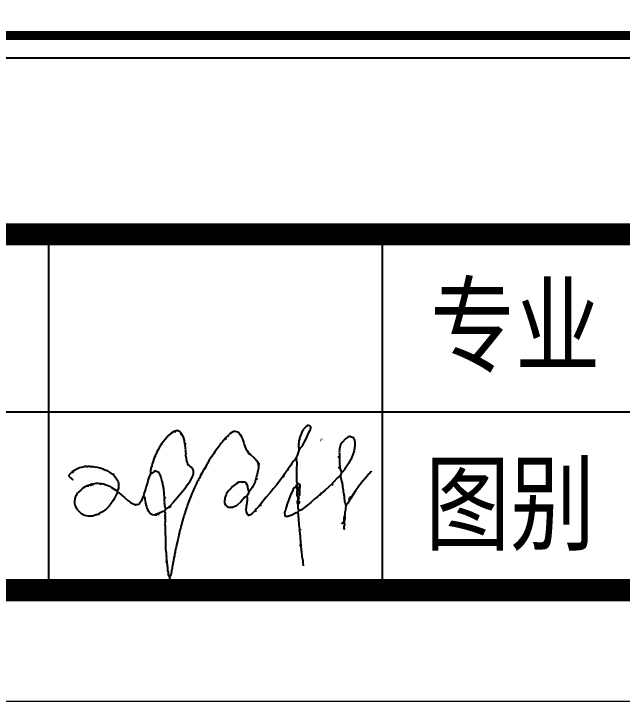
# Model space of a CAD drawing. Header units: millimetres. Extents: x 5592 to 9444, y 2362 to 3548.
# Drawn here: x 8926.86 to 8954.21, y 2721.62 to 2752.54 of the extents above; entities that cross this region are included whole.
import ezdxf

# ---------------------------------------------------------------- set-up
doc = ezdxf.new("R2010")
doc.units = ezdxf.units.MM
doc.header["$LTSCALE"] = 250
doc.layers.get('0').update_dxf_attribs({"linetype": 'CONTINUOUS'})
doc.layers.add('TK', color=7, linetype='CONTINUOUS')
doc.layers.add('TWT_TITLE', color=7, linetype='CONTINUOUS', lineweight=13)
doc.styles.add('FS', font='SIMFANG.TTF', dxfattribs={"width": 0.8})

# ---------------------------------------------------------------- blocks, each defined once
blk = doc.blocks.new('kkkkkkkkkkkkkkkkkkk')
at = {"layer": 'TK', "color": 11}
for p, q in [((79394.5, -16963.6), (79380.9, -16977.2)), ((79402.2, -16957.6), (79394.5, -16963.6)), ((79406.1, -16956.7), (79402.2, -16957.6)), ((79406.1, -16956.7), (79412, -16958)), ((79412, -16958), (79417.6, -16963.6)), ((79417.6, -16963.6), (79417.6, -16971.2)), ((78687.6, -16999.8), (78673.1, -17012.6)), ((78705.5, -16988.3), (78687.6, -16999.8)), ((78705.5, -16988.3), (78707.2, -16989.2)), ((78717.4, -16984.1), (78707.2, -16989.2)), ((78707.2, -16989.2), (78707.2, -16995.5)), ((78717.4, -16984.1), (78725.5, -16984.5)), ((78725.5, -16984.5), (78731.5, -16987.4)), ((78731.5, -16987.4), (78741.3, -16998.1)), ((78740, -17004.5), (78736.6, -17007.5)), ((78743.4, -17004.1), (78740, -17004.5)), ((78741.3, -16998.1), (78743.4, -17004.1)), ((78743.4, -17004.1), (78750.7, -17017.3)), ((78997.6, -17000.3), (78984.3, -17012.2)), ((79006.1, -16994.3), (78997.6, -17000.3)), ((79015.5, -16989.2), (79006.1, -16994.3)), ((79017.2, -16989.2), (79015.5, -16989.2)), ((79021.4, -16988.3), (79017.2, -16989.2)), ((79021.4, -16988.3), (79035.9, -16991.3)), ((79035.9, -16991.3), (79041.5, -16996)), ((79041.5, -16996), (79049.6, -17005.8)), ((79049.6, -17005.8), (79057.7, -17019.9)), ((79369.4, -16998.1), (79362.6, -17015.2)), ((79370.7, -16992.6), (79369.4, -16998.1)), ((79374.5, -16987), (79370.7, -16992.6)), ((79380.9, -16977.2), (79374.5, -16987)), ((79405.2, -16999), (79391.6, -17027.5)), ((79412.5, -16984.5), (79405.2, -16999)), ((79417.6, -16971.2), (79412.5, -16984.5)), ((78656.9, -17031), (78640.6, -17051.4)), ((78673.1, -17012.6), (78656.9, -17031)), ((78750.7, -17017.3), (78752.4, -17023.3)), ((78752.4, -17023.3), (78752.4, -17026.7)), ((78752.4, -17026.7), (78756.2, -17036.9)), ((78756.2, -17036.9), (78756.2, -17039.1)), ((78756.2, -17039.1), (78756.2, -17042.5)), ((78756.2, -17042.5), (78756.2, -17044.6)), ((78961.7, -17036.9), (78954.5, -17045)), ((78971.1, -17025.8), (78961.7, -17036.9)), ((78973.7, -17023.7), (78971.1, -17025.8)), ((78971.1, -17025.8), (78976.2, -17031)), ((78977.5, -17019), (78973.7, -17023.7)), ((78984.3, -17012.2), (78977.5, -17019)), ((78984.3, -17012.2), (78988.2, -17016)), ((79057.7, -17019.9), (79059.4, -17025.4)), ((79059.4, -17025.4), (79062.4, -17032.6)), ((79062.4, -17032.6), (79066.6, -17045.9)), ((79358.3, -17031.4), (79355.7, -17039.1)), ((79355.7, -17039.1), (79355.7, -17047.6)), ((79358.7, -17030.5), (79358.3, -17031.4)), ((79358.3, -17031.4), (79363, -17034.8)), ((79360, -17023.7), (79358.7, -17030.5)), ((79362.6, -17015.2), (79360, -17023.7)), ((79391.6, -17027.5), (79381.8, -17047.6)), ((79467.9, -17034.3), (79468.7, -17034.8)), ((79476.4, -17030.1), (79477.3, -17030.1)), ((79599.6, -17028.4), (79581.7, -17046.7)), ((79611.6, -17019.4), (79599.6, -17028.4)), ((79621, -17015.6), (79611.6, -17019.4)), ((79625.2, -17014.8), (79621, -17015.6)), ((79625.2, -17014.8), (79635.5, -17019)), ((79635.5, -17019), (79643.1, -17025)), ((79643.1, -17025), (79644.8, -17031)), ((79644.8, -17031), (79647, -17036.5)), ((79647, -17036.5), (79649.1, -17046.3)), ((78629.6, -17068.1), (78618.9, -17087.2)), ((78634.3, -17061.7), (78629.6, -17068.1)), ((78640.6, -17051.4), (78634.3, -17061.7)), ((78756.2, -17044.6), (78759.2, -17052.7)), ((78759.2, -17052.7), (78757.9, -17056.5)), ((78757.9, -17056.5), (78761.3, -17068.9)), ((78759.2, -17052.7), (78763.5, -17053.1)), ((78761.3, -17068.9), (78761.7, -17078.3)), ((78761.7, -17078.3), (78763, -17081.3)), ((78763.5, -17053.1), (78766.4, -17055.3)), ((78934.4, -17072.3), (78925.5, -17083.4)), ((78943, -17060.4), (78934.4, -17072.3)), ((78950.2, -17051), (78943, -17060.4)), ((78954.5, -17045), (78950.2, -17051)), ((79066.6, -17045.9), (79068.3, -17051)), ((79068.3, -17051), (79070, -17057.8)), ((79070, -17057.8), (79076, -17071)), ((79076, -17071), (79079.4, -17080.4)), ((79355.7, -17047.6), (79354, -17055.3)), ((79354, -17055.3), (79354, -17069.8)), ((79354, -17069.8), (79356.2, -17074.9)), ((79356.2, -17075.7), (79355.3, -17084.3)), ((79361.3, -17077.9), (79355.7, -17088.5)), ((79356.2, -17074.9), (79356.6, -17075.3)), ((79356.2, -17074.9), (79356.2, -17075.7)), ((79356.6, -17075.3), (79356.2, -17075.7)), ((79356.6, -17075.3), (79361.3, -17077.9)), ((79370.7, -17068.5), (79361.3, -17077.9)), ((79381.8, -17047.6), (79370.7, -17068.5)), ((79568.5, -17077), (79568.1, -17083)), ((79569.8, -17072.7), (79568.5, -17077)), ((79571.9, -17062.5), (79569.8, -17072.7)), ((79575.3, -17055.7), (79571.9, -17062.5)), ((79581.7, -17046.7), (79575.3, -17055.7)), ((79646.6, -17077.9), (79644.8, -17086.8)), ((79647.4, -17073.6), (79646.6, -17077.9)), ((79648.3, -17065.9), (79647.4, -17073.6)), ((79648.7, -17061.2), (79648.3, -17065.9)), ((79649.1, -17046.3), (79648.7, -17061.2)), ((78605.3, -17114.1), (78604.4, -17118.3)), ((78608.2, -17107.3), (78605.3, -17114.1)), ((78611.2, -17101.3), (78608.2, -17107.3)), ((78613.8, -17096.6), (78611.2, -17101.3)), ((78618.9, -17087.2), (78613.8, -17096.6)), ((78763, -17081.3), (78762.2, -17084.7)), ((78762.2, -17084.7), (78763, -17088.1)), ((78763, -17088.1), (78763, -17097)), ((78763, -17097), (78764.7, -17104.7)), ((78764.7, -17104.7), (78764.3, -17113.7)), ((78764.3, -17113.7), (78764.3, -17117.1)), ((78907.2, -17109.4), (78899.5, -17121.8)), ((78911, -17105.6), (78907.2, -17109.4)), ((78917.4, -17094.9), (78911, -17105.1)), ((78911, -17105.6), (78911, -17105.1)), ((78911, -17105.6), (78913.1, -17107.7)), ((78925.5, -17083.4), (78917.4, -17094.9)), ((79079.4, -17080.4), (79083.7, -17087.2)), ((79083.7, -17087.2), (79090.1, -17096.2)), ((79090.1, -17096.2), (79095.2, -17104.3)), ((79095.2, -17104.3), (79091.4, -17108.1)), ((79095.2, -17104.3), (79103.3, -17109.4)), ((79103.3, -17109.4), (79124.2, -17128.2)), ((79355.7, -17088.5), (79346.4, -17115.4)), ((79355.3, -17084.3), (79355.7, -17088.5)), ((79568.1, -17083), (79567.2, -17087.6)), ((79567.2, -17087.6), (79568.1, -17090.2)), ((79568.1, -17090.2), (79567.2, -17097.9)), ((79567.2, -17097.9), (79568.1, -17105.6)), ((79568.1, -17105.6), (79568.1, -17120.1)), ((79639.3, -17106.4), (79631.2, -17127.7)), ((79639.7, -17102.6), (79639.3, -17106.4)), ((79642.7, -17095.7), (79639.7, -17102.6)), ((79643.1, -17092.8), (79642.7, -17095.7)), ((79642.7, -17095.7), (79647.4, -17098.8)), ((79644.8, -17086.8), (79643.1, -17092.8)), ((78594.6, -17145.7), (78590.8, -17155.5)), ((78598.4, -17133.7), (78594.6, -17142.7)), ((78594.6, -17142.7), (78594.6, -17145.7)), ((78600.1, -17126.9), (78598.4, -17132)), ((78598.4, -17132), (78598.4, -17133.7)), ((78604.4, -17118.3), (78600.1, -17126.9)), ((78764.3, -17117.1), (78766, -17122.2)), ((78766, -17122.2), (78766.4, -17127.7)), ((78766.4, -17127.7), (78767.7, -17134.1)), ((78767.7, -17134.1), (78769, -17143.5)), ((78769, -17143.5), (78772.4, -17152.5)), ((78888, -17140.1), (78876.5, -17159.3)), ((78891.4, -17133.7), (78888, -17140.1)), ((78899.5, -17121.8), (78891.4, -17133.7)), ((79124.2, -17128.2), (79136.6, -17142.7)), ((79136.6, -17142.7), (79138.3, -17146.1)), ((79138.3, -17146.1), (79142.5, -17155.1)), ((79326.3, -17145.7), (79318.6, -17157.1)), ((79336.1, -17135.8), (79326.3, -17145.7)), ((79341.7, -17126.9), (79336.1, -17135.8)), ((79336.1, -17135.8), (79341.7, -17138.4)), ((79342.1, -17126), (79341.7, -17126.9)), ((79342.1, -17126.9), (79341.7, -17126.9)), ((79341.7, -17126.9), (79342.5, -17129.5)), ((79342.9, -17132.9), (79341.7, -17136.7)), ((79341.7, -17136.7), (79341.7, -17138.4)), ((79341.7, -17138.4), (79343.4, -17142.2)), ((79346.4, -17115.4), (79342.1, -17126)), ((79342.1, -17126), (79342.1, -17126.9)), ((79342.1, -17126.9), (79342.9, -17132.9)), ((79343.4, -17142.2), (79345.1, -17151.6)), ((79568.1, -17123.9), (79559.6, -17124.3)), ((79568.1, -17120.1), (79568.1, -17123.9)), ((79568.1, -17123.9), (79568.1, -17127.7)), ((79568.1, -17127.7), (79568.1, -17130.3)), ((79568.1, -17130.3), (79568.1, -17141.8)), ((79568.1, -17141.8), (79568.1, -17147)), ((79568.1, -17147), (79568.9, -17155.1)), ((79621.4, -17147), (79616.3, -17155.9)), ((79627.4, -17137.6), (79621.4, -17147)), ((79631.2, -17127.7), (79627.4, -17137.6)), ((78202.7, -17182.3), (78185.7, -17190.9)), ((78209.5, -17180.2), (78202.7, -17182.3)), ((78226.2, -17175.1), (78209.5, -17180.2)), ((78233.9, -17174.2), (78226.2, -17175.1)), ((78238.1, -17172.9), (78233.9, -17174.2)), ((78245.8, -17171.7), (78238.1, -17172.9)), ((78245.8, -17171.7), (78252.2, -17172.1)), ((78256, -17172.5), (78252.2, -17172.1)), ((78262.8, -17171.7), (78256, -17172.5)), ((78262.8, -17171.7), (78268.4, -17172.5)), ((78268.4, -17172.5), (78276.9, -17172.5)), ((78276.9, -17172.5), (78278.2, -17173.4)), ((78280.8, -17172.1), (78278.2, -17173.4)), ((78280.8, -17172.1), (78285.9, -17173.4)), ((78285.9, -17173.4), (78301.2, -17176.4)), ((78301.2, -17176.4), (78303.8, -17176.4)), ((78303.8, -17176.4), (78315.3, -17180.2)), ((78315.3, -17180.2), (78318.3, -17180.2)), ((78318.3, -17180.2), (78322.5, -17181.5)), ((78322.5, -17181.5), (78331.9, -17185.3)), ((78331.9, -17185.3), (78338.7, -17187.8)), ((78582.7, -17186.2), (78581.4, -17190)), ((78583.1, -17182.7), (78582.7, -17186.2)), ((78586.9, -17168.7), (78583.1, -17182.7)), ((78589.9, -17158.9), (78586.9, -17168.7)), ((78590.8, -17155.5), (78589.9, -17158.9)), ((78776.7, -17161.9), (78771.6, -17167)), ((78772.4, -17152.5), (78774.1, -17157.1)), ((78774.1, -17157.1), (78776.7, -17161.9)), ((78776.7, -17161.9), (78788.6, -17172.1)), ((78788.6, -17172.1), (78794.2, -17175.9)), ((78794.2, -17175.9), (78801, -17186.6)), ((78864.1, -17181), (78857.7, -17190.9)), ((78876.5, -17159.3), (78864.1, -17181)), ((78864.1, -17181), (78868.8, -17184.9)), ((79142.5, -17155.1), (79142.5, -17159.3)), ((79142.5, -17159.3), (79143.4, -17160.6)), ((79148.5, -17160.6), (79143.4, -17160.6)), ((79143.4, -17160.6), (79143.4, -17163.1)), ((79143.4, -17163.1), (79144.2, -17168.7)), ((79144.2, -17182.7), (79143.4, -17185.3)), ((79143.4, -17185.3), (79143.4, -17188.3)), ((79144.2, -17168.7), (79144.2, -17171.7)), ((79144.2, -17171.7), (79144.2, -17182.7)), ((79151.9, -17159.7), (79148.5, -17160.6)), ((79300.3, -17184.9), (79294.3, -17192.6)), ((79305.4, -17177.2), (79300.3, -17184.9)), ((79314, -17165.3), (79305.4, -17177.2)), ((79318.6, -17157.1), (79314, -17165.3)), ((79344.7, -17156.7), (79343.8, -17184)), ((79343.8, -17184), (79343.8, -17193)), ((79345.1, -17151.6), (79344.7, -17156.7)), ((79562.5, -17179.3), (79561.7, -17179.7)), ((79570.7, -17178.9), (79562.5, -17179.3)), ((79568.9, -17155.1), (79568.9, -17162.3)), ((79568.9, -17162.3), (79570.2, -17169.1)), ((79570.2, -17169.1), (79570.7, -17178.1)), ((79570.7, -17178.1), (79570.7, -17178.9)), ((79570.7, -17178.9), (79571.5, -17181.5)), ((79571.5, -17181.5), (79571.9, -17185.8)), ((79571.9, -17185.8), (79574.5, -17195.1)), ((79602.2, -17177.7), (79595, -17188.7)), ((79611.6, -17162.3), (79602.2, -17177.7)), ((79616.3, -17155.9), (79611.6, -17162.3)), ((78160.1, -17210.5), (78154.5, -17218.1)), ((78154.5, -17218.1), (78154.5, -17222.4)), ((78154.5, -17222.4), (78162.2, -17231.8)), ((78171.6, -17200.2), (78160.1, -17210.5)), ((78185.7, -17190.9), (78171.6, -17200.2)), ((78171.6, -17200.2), (78176.7, -17205.3)), ((78338.7, -17187.8), (78351.5, -17193.9)), ((78351.5, -17193.9), (78367.7, -17203.6)), ((78367.7, -17203.6), (78385.7, -17215.6)), ((78391.2, -17210), (78385.7, -17215.6)), ((78385.7, -17215.6), (78391.6, -17222.4)), ((78391.6, -17222.4), (78395, -17225.8)), ((78582.2, -17208.4), (78574.1, -17224.6)), ((78580.9, -17196), (78580.1, -17199.4)), ((78580.1, -17199.4), (78580.5, -17206.2)), ((78580.5, -17206.2), (78582.2, -17208.4)), ((78581.4, -17190), (78580.9, -17196)), ((78584.4, -17208.4), (78582.2, -17208.4)), ((78588.6, -17207.5), (78584.4, -17208.4)), ((78598, -17199.8), (78588.6, -17207.5)), ((78606.5, -17196), (78598, -17199.8)), ((78606.5, -17196), (78612.5, -17196.4)), ((78612.5, -17196.4), (78621, -17200.7)), ((78621, -17200.7), (78628.3, -17212.2)), ((78628.3, -17212.2), (78630.8, -17219)), ((78630.8, -17219), (78632.5, -17224.1)), ((78802.7, -17212.2), (78798.4, -17226.7)), ((78801, -17186.6), (78803.1, -17194.3)), ((78803.5, -17198.5), (78802.7, -17212.2)), ((78803.1, -17194.3), (78803.5, -17198.5)), ((78840.6, -17220.3), (78839.4, -17224.1)), ((78844, -17216.5), (78840.6, -17220.3)), ((78849.2, -17207.1), (78844, -17216.5)), ((78844, -17216.5), (78847.9, -17220.3)), ((78857.7, -17190.9), (78849.2, -17207.1)), ((79138.7, -17213), (79134.9, -17223.7)), ((79142.1, -17195.1), (79138.7, -17213)), ((79143.4, -17188.3), (79142.1, -17195.1)), ((79274.3, -17222.4), (79254.3, -17249.7)), ((79279.4, -17213.9), (79274.3, -17222.4)), ((79274.3, -17222.4), (79279, -17227.1)), ((79288.8, -17200.7), (79279.4, -17213.9)), ((79294.3, -17192.6), (79288.8, -17200.7)), ((79343.8, -17193), (79342.9, -17204.5)), ((79342.9, -17204.5), (79343.8, -17209.6)), ((79343.8, -17209.6), (79343.8, -17225.8)), ((79572.8, -17219), (79569.8, -17224.6)), ((79573.2, -17218.5), (79572.8, -17219)), ((79572.8, -17219), (79573.2, -17219.4)), ((79573.2, -17219.4), (79572.8, -17226.2)), ((79573.6, -17218.1), (79573.2, -17218.5)), ((79573.2, -17218.5), (79573.6, -17219)), ((79573.6, -17219), (79573.2, -17219.4)), ((79577, -17207.9), (79573.6, -17218.1)), ((79573.6, -17218.1), (79573.6, -17219)), ((79574.5, -17195.1), (79577.5, -17199.4)), ((79578.3, -17204.1), (79577, -17207.9)), ((79577.5, -17199.4), (79577.9, -17199.8)), ((79577.5, -17199.4), (79577.5, -17200.2)), ((79577.9, -17199.8), (79577.5, -17200.2)), ((79577.5, -17200.2), (79578.3, -17204.1)), ((79577.9, -17199.8), (79581.3, -17201.5)), ((79581.3, -17201.5), (79578.3, -17204.1)), ((79586.9, -17197.7), (79581.3, -17201.5)), ((79592, -17191.7), (79586.9, -17197.7)), ((79595, -17188.7), (79592, -17191.7)), ((79716.5, -17217.7), (79712.2, -17223.7)), ((79722, -17211.3), (79716.5, -17217.7)), ((79726.7, -17206.6), (79722, -17211.3)), ((79733.1, -17199.4), (79726.7, -17206.6)), ((79734.4, -17196.8), (79733.1, -17199.4)), ((78162.2, -17231.8), (78167.3, -17235.6)), ((78167.3, -17235.6), (78173.3, -17241.2)), ((78173.3, -17241.2), (78171.6, -17243.7)), ((78173.3, -17241.2), (78175.4, -17241.6)), ((78395, -17225.8), (78390.8, -17230.1)), ((78395, -17225.8), (78400.2, -17230.9)), ((78400.2, -17230.9), (78407, -17241.6)), ((78407, -17241.6), (78411.7, -17253.5)), ((78411.7, -17253.5), (78413.4, -17261.2)), ((78564.3, -17256.5), (78558.8, -17272.7)), ((78567.3, -17246.3), (78564.3, -17256.5)), ((78569.9, -17236), (78567.3, -17246.3)), ((78574.1, -17224.6), (78569.9, -17236)), ((78632.5, -17224.1), (78633.8, -17228.4)), ((78633.8, -17228.4), (78636, -17236)), ((78636, -17236), (78638.5, -17245.9)), ((78638.5, -17245.9), (78639.8, -17249.7)), ((78639.8, -17249.7), (78643.6, -17262.1)), ((78786.5, -17249.7), (78780.5, -17259.5)), ((78798.4, -17226.7), (78786.5, -17249.7)), ((78823.2, -17256.5), (78820.2, -17260.8)), ((78824.9, -17250.1), (78823.2, -17256.5)), ((78829.1, -17245.4), (78824.9, -17250.1)), ((78831.3, -17240.3), (78829.1, -17245.4)), ((78836.4, -17232.7), (78831.3, -17240.3)), ((78839.4, -17224.1), (78836.4, -17232.7)), ((79042.3, -17254.8), (79028.7, -17263.4)), ((79053.8, -17251.8), (79042.3, -17254.8)), ((79053.8, -17251.8), (79067.9, -17252.3)), ((79067.9, -17252.3), (79071.8, -17253.5)), ((79071.8, -17253.5), (79079.4, -17258.6)), ((79127.2, -17251.8), (79118.7, -17270.2)), ((79129.3, -17241.2), (79127.2, -17248.8)), ((79127.2, -17248.8), (79127.2, -17251.8)), ((79131, -17236.9), (79129.3, -17241.2)), ((79132.7, -17231.8), (79131, -17236.9)), ((79131, -17236.9), (79137.8, -17237.8)), ((79134.9, -17223.7), (79132.7, -17231.8)), ((79137.8, -17237.8), (79139.1, -17238.2)), ((79254.3, -17249.7), (79242.7, -17265)), ((79343.8, -17225.8), (79343.8, -17229.2)), ((79343.8, -17229.2), (79343.8, -17239.9)), ((79343.8, -17239.9), (79343.8, -17243.3)), ((79343.8, -17243.3), (79343.8, -17250.5)), ((79343.8, -17250.5), (79343.8, -17252.7)), ((79343.8, -17252.7), (79347.6, -17260.4)), ((79535.7, -17256.1), (79529.7, -17262.1)), ((79558.7, -17230.9), (79535.7, -17256.1)), ((79566, -17225.4), (79558.7, -17230.9)), ((79569.8, -17224.6), (79566, -17225.4)), ((79569.8, -17224.6), (79572.8, -17226.2)), ((79572.8, -17226.2), (79575.8, -17230.9)), ((79575.8, -17230.9), (79577.9, -17239.9)), ((79577.9, -17239.9), (79579.2, -17246.7)), ((79579.2, -17246.7), (79579.2, -17249.3)), ((79579.2, -17249.3), (79582.2, -17259.5)), ((79688.8, -17251), (79680.7, -17261.2)), ((79712.2, -17223.7), (79688.8, -17251)), ((78218.1, -17294.1), (78204.4, -17306.4)), ((78223.6, -17289.8), (78218.1, -17294.1)), ((78227, -17285.1), (78223.6, -17289.8)), ((78236, -17280.4), (78227, -17285.1)), ((78249.2, -17274.4), (78236, -17280.4)), ((78253.5, -17274), (78249.2, -17274.4)), ((78255.6, -17272.7), (78253.5, -17274)), ((78253.5, -17274), (78253.5, -17279.1)), ((78267.5, -17268), (78255.6, -17272.7)), ((78273.9, -17264.6), (78267.5, -17268)), ((78267.5, -17268), (78270.1, -17274.4)), ((78273.9, -17264.6), (78278.2, -17265.5)), ((78280.8, -17264.6), (78278.2, -17265.5)), ((78278.2, -17265.5), (78278.2, -17271)), ((78294.4, -17261.2), (78280.8, -17264.6)), ((78300.4, -17261.2), (78294.4, -17261.2)), ((78305.5, -17259.5), (78300.4, -17261.2)), ((78305.5, -17259.5), (78312.3, -17260.8)), ((78312.3, -17260.8), (78320.4, -17261.2)), ((78320.4, -17261.2), (78321.7, -17262.1)), ((78321.7, -17262.1), (78326.4, -17262.1)), ((78321.7, -17262.1), (78321.7, -17268.9)), ((78326.4, -17262.1), (78332.4, -17263.8)), ((78332.4, -17263.8), (78336.2, -17263.8)), ((78336.2, -17263.8), (78346.9, -17268)), ((78346.9, -17268), (78353.7, -17270.2)), ((78353.7, -17270.2), (78366.9, -17276.1)), ((78366.9, -17276.1), (78376.7, -17282.1)), ((78376.7, -17282.1), (78400.2, -17297)), ((78412.5, -17286.4), (78410.4, -17294.5)), ((78413.4, -17275.7), (78412.5, -17281.7)), ((78412.5, -17281.7), (78412.5, -17286.4)), ((78413.4, -17261.2), (78413.4, -17275.7)), ((78553.7, -17290.6), (78550.2, -17301.7)), ((78557.5, -17277.9), (78553.7, -17290.6)), ((78558.8, -17272.7), (78557.5, -17277.9)), ((78643.6, -17262.1), (78643.6, -17267.2)), ((78643.6, -17267.2), (78645.3, -17271.5)), ((78645.3, -17271.5), (78645.3, -17274.4)), ((78645.3, -17274.4), (78646.6, -17279.5)), ((78646.6, -17279.5), (78646.6, -17282.5)), ((78646.6, -17282.5), (78647.9, -17287.6)), ((78647.9, -17287.6), (78649.2, -17298.3)), ((78759.2, -17289.8), (78742.1, -17310.3)), ((78774.5, -17268.9), (78759.2, -17289.8)), ((78780.5, -17259.5), (78774.5, -17268.9)), ((78811.2, -17281.7), (78801.4, -17302.6)), ((78820.2, -17260.8), (78811.2, -17281.7)), ((79001.4, -17285.1), (78992, -17295.7)), ((79009.9, -17277.4), (79001.4, -17285.1)), ((79028.7, -17263.4), (79009.9, -17277.4)), ((79079.4, -17258.6), (79084.5, -17266.3)), ((79084.5, -17266.3), (79087.5, -17277)), ((79087.5, -17277), (79088.4, -17283)), ((79088.4, -17283), (79089.2, -17289.8)), ((79089.2, -17289.8), (79090.9, -17295.7)), ((79105.4, -17293.6), (79097.8, -17300.9)), ((79111.4, -17282.5), (79105.4, -17293.6)), ((79118.7, -17270.2), (79111.4, -17282.5)), ((79222.3, -17289.8), (79206.1, -17309.4)), ((79238.5, -17269.8), (79222.3, -17289.8)), ((79242.7, -17265), (79238.5, -17269.8)), ((79326.7, -17291.1), (79322.5, -17300.9)), ((79333.6, -17282.1), (79326.7, -17291.1)), ((79338.3, -17279.5), (79333.6, -17282.1)), ((79339.5, -17277.4), (79338.3, -17279.5)), ((79338.3, -17279.5), (79340, -17280.8)), ((79341.2, -17273.1), (79339.5, -17277.4)), ((79339.5, -17277.4), (79340.4, -17280.4)), ((79340.4, -17280.4), (79340, -17280.8)), ((79340, -17280.8), (79340.8, -17281.2)), ((79340.4, -17280.4), (79340.8, -17281.2)), ((79340.8, -17281.2), (79341.7, -17282.1)), ((79343.4, -17268), (79341.2, -17273.1)), ((79341.2, -17273.1), (79351.1, -17273.6)), ((79350.2, -17282.1), (79341.7, -17282.1)), ((79341.7, -17282.1), (79346.4, -17291.9)), ((79348.1, -17260.8), (79343.4, -17268)), ((79346.4, -17291.9), (79345.1, -17297)), ((79358.3, -17291.5), (79346.4, -17291.9)), ((79347.6, -17260.4), (79348.1, -17260.8)), ((79348.1, -17260.8), (79354.9, -17261.2)), ((79353.6, -17281.2), (79350.2, -17282.1)), ((79351.1, -17273.6), (79351.9, -17274)), ((79353.6, -17281.2), (79356.2, -17282.1)), ((79354.9, -17261.2), (79357.4, -17262.5)), ((79356.2, -17282.1), (79360.4, -17282.1)), ((79357.4, -17262.5), (79360, -17268.5)), ((79361.3, -17285.1), (79358.3, -17291.5)), ((79358.3, -17291.5), (79360, -17297)), ((79360, -17268.5), (79360.9, -17271)), ((79360.9, -17281.7), (79360.4, -17282.1)), ((79360.4, -17282.1), (79361.3, -17285.1)), ((79360.9, -17271), (79360.9, -17275.3)), ((79360.9, -17275.3), (79360.9, -17281.7)), ((79529.3, -17263.8), (79493.5, -17295.7)), ((79529.7, -17262.1), (79529.3, -17263.8)), ((79529.3, -17263.8), (79532.3, -17265.9)), ((79532.3, -17265.9), (79535.3, -17267.6)), ((79582.2, -17259.5), (79582.2, -17261.6)), ((79582.2, -17261.6), (79583.4, -17270.2)), ((79583.4, -17270.2), (79584.3, -17278.7)), ((79584.3, -17278.7), (79584.3, -17281.7)), ((79584.3, -17281.7), (79585.1, -17284.2)), ((79585.1, -17284.2), (79587.3, -17297.4)), ((79661.5, -17287.6), (79651.7, -17300.5)), ((79666.6, -17280.4), (79661.5, -17287.6)), ((79680.7, -17261.2), (79666.6, -17280.4)), ((78188.2, -17329.9), (78185.2, -17339.3)), ((78192.1, -17324.8), (78188.2, -17329.9)), ((78195.5, -17317.5), (78192.1, -17324.8)), ((78192.1, -17324.8), (78192.5, -17325.2)), ((78199.3, -17312.4), (78195.5, -17317.5)), ((78204.4, -17306.4), (78199.3, -17312.4)), ((78397.2, -17328.1), (78390.8, -17341.8)), ((78404, -17313.7), (78397.2, -17328.1)), ((78400.2, -17297), (78407, -17299.2)), ((78409.5, -17307.3), (78404, -17313.7)), ((78410.4, -17294.5), (78407, -17299.2)), ((78407, -17299.2), (78409.5, -17307.3)), ((78409.5, -17307.3), (78414.7, -17310.3)), ((78414.7, -17310.3), (78423.6, -17316.7)), ((78423.6, -17316.7), (78432.6, -17323.5)), ((78432.6, -17323.5), (78444.9, -17335)), ((78544.3, -17327.3), (78538.7, -17335.8)), ((78545.6, -17321.3), (78544.3, -17326.9)), ((78544.3, -17326.9), (78544.3, -17327.3)), ((78544.3, -17327.3), (78549.4, -17332.4)), ((78546, -17316.7), (78545.6, -17321.3)), ((78547.3, -17309.8), (78546, -17316.7)), ((78550.2, -17301.7), (78547.3, -17309.8)), ((78649.2, -17298.3), (78649.6, -17304.7)), ((78649.6, -17304.7), (78650, -17311.5)), ((78650, -17311.5), (78650.5, -17314.9)), ((78650.5, -17314.9), (78651.7, -17332.9)), ((78742.1, -17310.3), (78720.8, -17334.5)), ((78798, -17309.4), (78789.5, -17332.9)), ((78801.4, -17302.6), (78798, -17309.4)), ((78972.8, -17327.7), (78969.4, -17338)), ((78975.8, -17320), (78972.8, -17327.7)), ((78978.4, -17313.7), (78975.8, -17320)), ((78986.5, -17301.7), (78978.4, -17313.7)), ((78992, -17295.7), (78986.5, -17301.7)), ((79081.6, -17329.4), (79073.9, -17333.7)), ((79083.3, -17327.7), (79081.6, -17329.4)), ((79081.6, -17329.4), (79083.3, -17330.7)), ((79083.7, -17327.3), (79083.3, -17327.7)), ((79083.3, -17327.7), (79083.7, -17328.1)), ((79083.7, -17328.1), (79083.3, -17330.7)), ((79087.1, -17322.2), (79083.7, -17327.3)), ((79083.7, -17327.3), (79083.7, -17328.1)), ((79092.2, -17309.4), (79087.1, -17322.2)), ((79090.9, -17295.7), (79093.5, -17300)), ((79093.9, -17305.1), (79092.2, -17309.4)), ((79093.5, -17300), (79096.5, -17301.3)), ((79093.5, -17300), (79093.9, -17305.1)), ((79096.5, -17301.3), (79093.9, -17305.1)), ((79097.8, -17300.9), (79096.5, -17301.3)), ((79201, -17315.4), (79185.2, -17333.7)), ((79206.1, -17309.4), (79201, -17315.4)), ((79311.4, -17325.6), (79301.6, -17349.5)), ((79314.4, -17317.9), (79311.4, -17325.6)), ((79322.5, -17300.9), (79314.4, -17317.9)), ((79345.5, -17317.5), (79344.7, -17322.6)), ((79344.7, -17322.6), (79346.8, -17328.6)), ((79345.1, -17297), (79346.4, -17298.7)), ((79346.4, -17298.7), (79345.5, -17302.2)), ((79345.5, -17302.2), (79345.9, -17302.6)), ((79345.9, -17302.6), (79345.5, -17308.1)), ((79345.5, -17308.1), (79346.4, -17313.2)), ((79346.8, -17313.7), (79345.5, -17317.5)), ((79359.1, -17302.2), (79345.9, -17302.6)), ((79346.4, -17298.7), (79359.1, -17299.2)), ((79346.4, -17313.2), (79346.8, -17313.7)), ((79346.8, -17313.7), (79353.6, -17314.1)), ((79346.8, -17328.6), (79350.2, -17333.7)), ((79357.9, -17326), (79350.2, -17333.7)), ((79353.6, -17314.1), (79356.2, -17314.5)), ((79356.6, -17313.7), (79356.2, -17314.5)), ((79356.2, -17314.5), (79357.9, -17318.3)), ((79359.1, -17309.4), (79356.6, -17313.7)), ((79357.9, -17318.3), (79361.7, -17318.8)), ((79357.9, -17318.3), (79357.9, -17326)), ((79360, -17297), (79359.1, -17299.2)), ((79359.1, -17299.2), (79359.1, -17302.2)), ((79359.1, -17302.2), (79359.1, -17309.4)), ((79364.3, -17318.3), (79361.7, -17318.8)), ((79455.5, -17328.6), (79441.4, -17340.5)), ((79467.5, -17317.9), (79455.5, -17328.6)), ((79468.3, -17316.2), (79467.5, -17317.9)), ((79467.5, -17317.9), (79471.3, -17321.8)), ((79471.7, -17313.7), (79468.3, -17316.2)), ((79482.8, -17305.1), (79471.7, -17313.7)), ((79493.5, -17295.7), (79482.8, -17305.1)), ((79587.3, -17297.4), (79588.1, -17303.4)), ((79588.1, -17303.4), (79588.1, -17305.5)), ((79588.1, -17305.5), (79589.8, -17312.4)), ((79589.8, -17312.4), (79590.7, -17316.7)), ((79590.7, -17316.7), (79591.1, -17322.6)), ((79591.1, -17322.6), (79592, -17326.9)), ((79592, -17326.9), (79592, -17331.2)), ((79635.9, -17324.8), (79630.3, -17333.3)), ((79651.7, -17300.5), (79635.9, -17324.8)), ((78183.5, -17356.7), (78182.7, -17360.1)), ((78182.7, -17360.1), (78183.5, -17365.7)), ((78184, -17352.5), (78183.5, -17356.7)), ((78183.5, -17365.7), (78184.4, -17372.5)), ((78184.8, -17345.2), (78184, -17352.5)), ((78185.2, -17339.3), (78184.8, -17345.2)), ((78385.7, -17349.5), (78373.3, -17367.8)), ((78390.8, -17341.8), (78385.7, -17349.5)), ((78444.9, -17335), (78462.8, -17350.3)), ((78462.8, -17350.3), (78472.2, -17357.1)), ((78472.2, -17357.1), (78476.5, -17360.1)), ((78476.5, -17360.1), (78486.3, -17366.1)), ((78486.3, -17366.1), (78494.4, -17370)), ((78523.4, -17365.7), (78516.1, -17370.4)), ((78531.9, -17352.9), (78523.4, -17365.7)), ((78536.2, -17342.2), (78531.9, -17352.9)), ((78538.7, -17335.8), (78536.2, -17342.2)), ((78549.4, -17332.4), (78551.1, -17338.4)), ((78551.1, -17338.4), (78551.5, -17341.8)), ((78551.5, -17341.8), (78552.4, -17353.3)), ((78552.4, -17353.3), (78554.1, -17360.1)), ((78554.1, -17360.1), (78554.1, -17364)), ((78554.1, -17364), (78555.8, -17369.5)), ((78651.7, -17332.9), (78652.6, -17335.4)), ((78652.6, -17335.4), (78651.7, -17338.8)), ((78651.7, -17338.8), (78652.6, -17352)), ((78652.6, -17335.4), (78656.9, -17335.8)), ((78652.6, -17352), (78653.4, -17356.3)), ((78653.4, -17356.3), (78652.6, -17360.1)), ((78652.6, -17360.1), (78653.4, -17368.7)), ((78656.9, -17335.8), (78659.4, -17338)), ((78699.5, -17360.6), (78683.3, -17377.6)), ((78710.6, -17346.5), (78699.5, -17360.6)), ((78720.8, -17334.5), (78710.6, -17346.5)), ((78779.7, -17359.3), (78774.5, -17372.5)), ((78780.9, -17354.2), (78779.7, -17359.3)), ((78789.5, -17332.9), (78780.9, -17354.2)), ((78968.1, -17348.6), (78967.3, -17356.7)), ((78967.3, -17356.7), (78968.1, -17360.6)), ((78968.6, -17344.4), (78968.1, -17348.6)), ((78968.1, -17360.6), (78968.1, -17364)), ((78968.1, -17364), (78972.4, -17373.3)), ((78969.4, -17338), (78968.6, -17344.4)), ((79052.1, -17357.1), (79029.5, -17377.6)), ((79073.9, -17333.7), (79052.1, -17357.1)), ((79083.7, -17361), (79082, -17372.5)), ((79083.3, -17330.7), (79086.2, -17336.7)), ((79085, -17352.5), (79083.7, -17361)), ((79086.2, -17346.1), (79085, -17351.2)), ((79085, -17351.2), (79085, -17352.5)), ((79086.2, -17336.7), (79086.2, -17346.1)), ((79165.6, -17358), (79154, -17372.9)), ((79185.2, -17333.7), (79165.6, -17358)), ((79301.6, -17349.5), (79295.6, -17367.8)), ((79347.6, -17355.5), (79346.4, -17360.6)), ((79346.4, -17360.6), (79348.5, -17366.9)), ((79351.1, -17349.5), (79347.6, -17355.5)), ((79350.2, -17333.7), (79350.2, -17336.7)), ((79350.2, -17336.7), (79351.1, -17337.5)), ((79350.2, -17336.7), (79350.2, -17338.4)), ((79351.1, -17337.5), (79350.2, -17338.4)), ((79350.2, -17338.4), (79350.2, -17346.1)), ((79350.2, -17346.1), (79350.6, -17349.1)), ((79350.6, -17349.1), (79351.1, -17349.5)), ((79351.1, -17337.5), (79361.7, -17338)), ((79351.1, -17349.5), (79356.2, -17354.6)), ((79357, -17364.8), (79352.3, -17369.5)), ((79356.2, -17354.6), (79358.3, -17358.8)), ((79358.3, -17358.8), (79357, -17364.8)), ((79418.4, -17360.6), (79401.4, -17374.2)), ((79422.3, -17357.6), (79418.4, -17360.6)), ((79441.4, -17340.5), (79422.3, -17357.6)), ((79592, -17331.2), (79593.3, -17338.8)), ((79593.3, -17338.8), (79595, -17350.7)), ((79595, -17350.7), (79595, -17355)), ((79595, -17355), (79595, -17357.1)), ((79595, -17357.1), (79597.9, -17364.8)), ((79597.9, -17364.8), (79600.5, -17368.2)), ((79611.2, -17364), (79604.8, -17370.4)), ((79620.1, -17348.2), (79611.2, -17364)), ((79620.5, -17337.1), (79618.4, -17341.8)), ((79618.4, -17341.8), (79618.4, -17344.4)), ((79618.4, -17344.4), (79620.1, -17348.2)), ((79620.1, -17348.2), (79620.5, -17348.6)), ((79626.9, -17333.3), (79620.5, -17336.7)), ((79620.5, -17336.7), (79620.5, -17337.1)), ((79620.5, -17337.1), (79625.2, -17340.1)), ((79621.8, -17348.2), (79620.5, -17348.6)), ((79627.8, -17342.2), (79621.8, -17348.2)), ((79625.2, -17340.1), (79627.8, -17342.2)), ((79630.3, -17333.3), (79626.9, -17333.3)), ((79629.5, -17339.7), (79627.8, -17342.2)), ((79630.3, -17333.3), (79629.5, -17339.7)), ((78184.4, -17372.5), (78186.1, -17378.1)), ((78186.1, -17378.1), (78190.4, -17384.4)), ((78190.4, -17384.4), (78193.3, -17390.4)), ((78193.3, -17390.4), (78195.9, -17395.5)), ((78195.9, -17395.5), (78204, -17404.5)), ((78348.6, -17395.1), (78329.4, -17408.8)), ((78355.8, -17388.7), (78348.6, -17395.1)), ((78357.5, -17386.2), (78355.8, -17388.7)), ((78363.9, -17379.3), (78357.5, -17386.2)), ((78366, -17375.5), (78363.9, -17379.3)), ((78373.3, -17367.8), (78366, -17375.5)), ((78494.4, -17370), (78502.9, -17372.1)), ((78502.9, -17372.1), (78504.6, -17372.5)), ((78508.9, -17372.1), (78504.6, -17372.5)), ((78516.1, -17370.4), (78508.9, -17372.1)), ((78555.8, -17369.5), (78556.6, -17373.8)), ((78556.6, -17373.8), (78559.2, -17381)), ((78559.2, -17381), (78561.3, -17389.1)), ((78561.3, -17389.1), (78563, -17393)), ((78563, -17393), (78565.2, -17398.1)), ((78565.2, -17398.1), (78570.3, -17406.6)), ((78656.4, -17400.7), (78653, -17406.6)), ((78653.4, -17368.7), (78654.3, -17375.5)), ((78654.3, -17375.5), (78655.1, -17382.7)), ((78655.1, -17382.7), (78657.3, -17390.4)), ((78660.7, -17393.8), (78656.4, -17400.7)), ((78657.3, -17390.4), (78660.7, -17393.8)), ((78662.4, -17393.4), (78660.7, -17393.8)), ((78669.6, -17390), (78662.4, -17393.4)), ((78675.2, -17385.3), (78669.6, -17390)), ((78677.7, -17381.4), (78675.2, -17385.3)), ((78675.2, -17385.3), (78682, -17385.7)), ((78683.3, -17377.6), (78677.7, -17381.4)), ((78684.6, -17384.9), (78682, -17385.7)), ((78683.3, -17377.6), (78684.6, -17384.9)), ((78765.6, -17398.5), (78761.7, -17409.2)), ((78769, -17387.9), (78765.6, -17398.5)), ((78771.6, -17379.8), (78769, -17387.9)), ((78774.5, -17372.5), (78771.6, -17379.8)), ((78973.2, -17375.1), (78969.8, -17378.5)), ((78972.4, -17373.3), (78973.2, -17375.1)), ((78973.2, -17375.1), (78980.5, -17381.9)), ((78980.5, -17381.9), (78988.2, -17384.4)), ((78988.2, -17384.4), (78992.4, -17384.9)), ((78992.4, -17384.9), (78996.7, -17385.7)), ((78996.7, -17385.7), (79006.9, -17385.7)), ((79006.9, -17385.7), (79012.1, -17386.2)), ((79013.3, -17385.7), (79012.1, -17386.2)), ((79029.5, -17377.6), (79013.3, -17385.7)), ((79080.3, -17390.8), (79079.4, -17393)), ((79079.4, -17393), (79080.3, -17410.9)), ((79081.1, -17381), (79080.3, -17383.6)), ((79080.3, -17383.6), (79080.3, -17390.8)), ((79082, -17373.8), (79081.1, -17381)), ((79082, -17372.5), (79082, -17373.8)), ((79134.9, -17393.4), (79128, -17402.8)), ((79144.2, -17384), (79134.9, -17393.4)), ((79154, -17372.9), (79144.2, -17384)), ((79154, -17372.9), (79158.7, -17377.6)), ((79285.4, -17401.5), (79283.2, -17408.3)), ((79287.9, -17390.8), (79285.4, -17401.5)), ((79288.8, -17387.4), (79287.9, -17390.8)), ((79295.6, -17367.8), (79288.8, -17387.4)), ((79348.5, -17366.9), (79351.1, -17370)), ((79352.3, -17369.5), (79351.1, -17370)), ((79351.1, -17370), (79351.1, -17387.9)), ((79351.1, -17387.9), (79351.9, -17391.3)), ((79351.9, -17391.3), (79352.3, -17395.9)), ((79352.3, -17395.9), (79354, -17401.1)), ((79354, -17401.1), (79357.4, -17402.8)), ((79354, -17401.1), (79354, -17402.8)), ((79360.9, -17401.9), (79357.4, -17402.8)), ((79366.4, -17400.2), (79360.9, -17401.9)), ((79378.3, -17392.1), (79366.4, -17400.2)), ((79401.4, -17374.2), (79378.3, -17392.1)), ((79599.6, -17398.5), (79598.4, -17406.2)), ((79601.4, -17377.6), (79599.6, -17391.7)), ((79599.6, -17391.7), (79599.6, -17398.5)), ((79600.5, -17368.2), (79604.8, -17370.4)), ((79600.5, -17368.2), (79600.5, -17375.5)), ((79600.5, -17375.5), (79601.4, -17377.6)), ((79604.8, -17370.4), (79601.4, -17377.6)), ((78204, -17404.5), (78216.4, -17416)), ((78216.4, -17416), (78236.4, -17426.7)), ((78236.4, -17426.7), (78243.7, -17428.3)), ((78243.7, -17428.3), (78244.9, -17428.3)), ((78244.9, -17428.3), (78253.9, -17430.9)), ((78253.9, -17430.9), (78262, -17432.2)), ((78262, -17432.2), (78262.4, -17432.6)), ((78273.9, -17431.8), (78262.4, -17432.6)), ((78279.1, -17431.4), (78273.9, -17431.8)), ((78294.8, -17425.8), (78279.1, -17431.4)), ((78294.8, -17425.8), (78296.1, -17425.8)), ((78298.2, -17425.4), (78296.1, -17425.8)), ((78310.2, -17421.1), (78298.2, -17425.4)), ((78323.4, -17413), (78310.2, -17420.7)), ((78310.2, -17421.1), (78310.2, -17420.7)), ((78310.2, -17421.1), (78313.2, -17424.1)), ((78329.4, -17408.8), (78323.4, -17413)), ((78570.3, -17406.6), (78583.1, -17419.4)), ((78583.1, -17419.4), (78591.6, -17423.2)), ((78591.6, -17423.2), (78601.4, -17424.5)), ((78601.4, -17424.5), (78601.8, -17425)), ((78609.1, -17424.1), (78601.8, -17425)), ((78617.2, -17420.2), (78609.1, -17424.1)), ((78609.1, -17424.1), (78609.1, -17430.9)), ((78619.8, -17420.2), (78617.2, -17420.2)), ((78629.6, -17414.7), (78619.8, -17420.2)), ((78619.8, -17420.2), (78620.6, -17425)), ((78620.6, -17425), (78620.2, -17427.5)), ((78631.3, -17414.7), (78629.6, -17414.7)), ((78637.7, -17410.9), (78631.3, -17414.7)), ((78647, -17407), (78637.7, -17410.9)), ((78653, -17406.6), (78647, -17407)), ((78653, -17406.6), (78655.1, -17410)), ((78655.1, -17410), (78656.9, -17418.6)), ((78656.4, -17435.6), (78655.6, -17441.6)), ((78656.9, -17418.6), (78656, -17431.4)), ((78656, -17431.4), (78656, -17435.2)), ((78656, -17435.2), (78656.4, -17435.6)), ((78663.2, -17435.2), (78656.4, -17435.6)), ((78753.6, -17437.3), (78751.9, -17443.3)), ((78755.8, -17428.8), (78753.6, -17435.6)), ((78753.6, -17435.6), (78753.6, -17437.3)), ((78758.3, -17420.2), (78755.8, -17428.8)), ((78761.3, -17412.6), (78758.3, -17420.2)), ((78761.7, -17409.2), (78761.3, -17412.6)), ((79080.3, -17410.9), (79086.7, -17423.7)), ((79086.7, -17423.7), (79091.8, -17427.1)), ((79091.8, -17427.1), (79093.9, -17427.5)), ((79099, -17426.7), (79093.9, -17427.5)), ((79107.1, -17422), (79099, -17426.7)), ((79111.4, -17418.6), (79107.1, -17422)), ((79128, -17402.8), (79111.4, -17418.6)), ((79128, -17402.8), (79133.2, -17407)), ((79283.2, -17408.3), (79281.5, -17416)), ((79281.5, -17416), (79282, -17426.7)), ((79283.2, -17430.5), (79281.5, -17432.2)), ((79282, -17426.7), (79283.2, -17430.5)), ((79283.2, -17430.5), (79292.6, -17433.1)), ((79298.2, -17433.1), (79292.6, -17433.1)), ((79318.6, -17426.2), (79298.2, -17433.1)), ((79341.7, -17415.6), (79318.6, -17426.2)), ((79349.3, -17415.6), (79341.7, -17415.6)), ((79354.9, -17404), (79349.3, -17415.6)), ((79349.3, -17415.6), (79352.3, -17421.5)), ((79352.3, -17421.5), (79353.2, -17433.1)), ((79353.2, -17433.1), (79353.2, -17436.5)), ((79353.2, -17436.5), (79354, -17441.6)), ((79354, -17402.8), (79354.9, -17404)), ((79357.4, -17402.8), (79354.9, -17404)), ((79595, -17428.8), (79591.1, -17444.6)), ((79595.4, -17424.5), (79595, -17426.7)), ((79595, -17426.7), (79595, -17427.5)), ((79595, -17426.7), (79595, -17427.5)), ((79595, -17427.5), (79595, -17428.8)), ((79595, -17428.8), (79595.8, -17432.6)), ((79596.2, -17418.6), (79595.4, -17423.7)), ((79595.4, -17423.7), (79595.4, -17424.5)), ((79595.4, -17423.7), (79595.4, -17424.5)), ((79595.8, -17432.6), (79595.8, -17443.3)), ((79597.1, -17412.6), (79596.2, -17418.6)), ((79598.4, -17406.2), (79597.1, -17412.6)), ((78655.6, -17441.6), (78656.4, -17446.7)), ((78656.4, -17459), (78655.6, -17470.2)), ((78655.6, -17470.2), (78656.4, -17472.7)), ((78656.4, -17472.7), (78655.6, -17474.8)), ((78656.4, -17446.7), (78656.4, -17448.8)), ((78656.4, -17448.8), (78656.4, -17459)), ((78744.3, -17470.2), (78740.9, -17480.8)), ((78745.1, -17465), (78744.3, -17470.2)), ((78747.7, -17458.2), (78745.1, -17465)), ((78748.1, -17454.8), (78747.7, -17458.2)), ((78751.9, -17443.3), (78748.1, -17454.8)), ((79354, -17441.6), (79354, -17453.1)), ((79354, -17453.1), (79354.9, -17458.6)), ((79354.9, -17458.6), (79355.3, -17468)), ((79355.3, -17468), (79356.6, -17475.7)), ((79581.3, -17470.2), (79579.2, -17474.4)), ((79589.8, -17465), (79581.3, -17470.2)), ((79590.3, -17464.6), (79589.8, -17465)), ((79589.8, -17465), (79592.4, -17468.9)), ((79591.5, -17458.2), (79590.3, -17460.8)), ((79590.3, -17460.8), (79590.3, -17464.6)), ((79591.1, -17444.6), (79591.5, -17455.7)), ((79591.5, -17455.7), (79591.5, -17458.2)), ((79592.8, -17468.4), (79592.4, -17468.9)), ((79592.4, -17468.9), (79593.7, -17475.3)), ((79593.3, -17461.2), (79592.8, -17468.4)), ((79595, -17453.9), (79593.3, -17460.3)), ((79593.3, -17460.3), (79593.3, -17461.2)), ((79595.8, -17445), (79595, -17448.4)), ((79595, -17448.4), (79595, -17453.9)), ((79595.8, -17443.3), (79595.8, -17445)), ((78655.6, -17474.8), (78656.4, -17486.8)), ((78656.4, -17486.8), (78656.4, -17489.7)), ((78656.4, -17489.7), (78656.4, -17497)), ((78656.4, -17497), (78656.9, -17509)), ((78656.9, -17509), (78657.7, -17524.3)), ((78734.5, -17505.1), (78732.8, -17512.3)), ((78736.6, -17498.3), (78734.5, -17505.1)), ((78739.2, -17488.5), (78736.6, -17498.3)), ((78740.9, -17480.8), (78739.2, -17488.5)), ((79356.6, -17475.7), (79357, -17488.9)), ((79357, -17488.9), (79357.9, -17492.3)), ((79357.9, -17492.3), (79358.7, -17502.1)), ((79358.7, -17502.1), (79357.9, -17506.4)), ((79357.9, -17506.4), (79359.1, -17512.8)), ((79358.7, -17502.1), (79364.3, -17502.6)), ((79364.3, -17502.6), (79365.5, -17503.8)), ((79590.3, -17499.1), (79589.8, -17501.7)), ((79591.5, -17494.9), (79590.3, -17499.1)), ((79593.7, -17475.3), (79591.5, -17486.8)), ((79591.5, -17486.8), (79591.5, -17489.3)), ((79591.5, -17489.3), (79591.5, -17494.9)), ((79591.5, -17494.9), (79592.8, -17498.7)), ((79592.8, -17498.7), (79593.3, -17501.7)), ((78657.7, -17524.3), (78658.6, -17540.5)), ((78658.6, -17540.5), (78658.6, -17546.5)), ((78726.4, -17539.7), (78724.6, -17549.1)), ((78728.5, -17529.8), (78726.4, -17539.7)), ((78728.9, -17527.7), (78728.5, -17529.8)), ((78731.9, -17517.5), (78728.9, -17527.7)), ((78732.8, -17512.3), (78731.9, -17514.1)), ((78731.9, -17514.1), (78731.9, -17517.5)), ((79359.1, -17512.8), (79361.3, -17522.2)), ((79361.3, -17522.2), (79362.1, -17538.4)), ((79362.1, -17538.4), (79363.4, -17546)), ((79363.4, -17546), (79363.4, -17553.3)), ((78658.6, -17546.5), (78658.6, -17564.8)), ((78658.6, -17564.8), (78658.6, -17568.2)), ((78658.6, -17568.2), (78659.4, -17579.3)), ((78659.4, -17579.3), (78659.8, -17606.6)), ((78717, -17580.6), (78716.5, -17583.1)), ((78719.5, -17569.1), (78717, -17580.6)), ((78720.8, -17564), (78719.5, -17569.1)), ((78723.4, -17553.3), (78720.8, -17564)), ((78724.6, -17549.1), (78723.4, -17553.3)), ((79363.4, -17553.3), (79363.8, -17558.8)), ((79363.8, -17558.8), (79364.7, -17572.5)), ((79364.7, -17572.5), (79365.5, -17579.3)), ((79365.5, -17579.3), (79365.5, -17584.9)), ((78659.8, -17606.6), (78661.5, -17613.4)), ((78661.5, -17613.4), (78661.5, -17617.3)), ((78661.5, -17617.3), (78662, -17620.7)), ((78710.2, -17612.1), (78709.3, -17621.1)), ((78711.9, -17607.9), (78710.2, -17612.1)), ((78713.6, -17600.2), (78711.9, -17605.3)), ((78711.9, -17605.3), (78711.9, -17607.9)), ((78714.4, -17594.7), (78713.1, -17598.5)), ((78713.1, -17598.5), (78713.6, -17600.2)), ((78715.7, -17587.4), (78714.4, -17594.7)), ((78716.5, -17583.1), (78715.7, -17587.4)), ((79365.5, -17584.9), (79358.7, -17585.3)), ((79365.5, -17584.9), (79366.4, -17588.3)), ((79366.4, -17588.3), (79368.1, -17607.9)), ((79368.1, -17607.9), (79368.5, -17613)), ((79368.5, -17613), (79369, -17617.3)), ((79369, -17617.3), (79369.8, -17622.8)), ((78662, -17620.7), (78662.8, -17623.7)), ((78662.8, -17623.7), (78662.8, -17627.9)), ((78662.8, -17627.9), (78662.8, -17630.9)), ((78662.8, -17630.9), (78662.8, -17638.6)), ((78662.8, -17638.6), (78664.1, -17647.5)), ((78664.1, -17647.5), (78663.2, -17650.5)), ((78663.2, -17650.5), (78665, -17657.8)), ((78703.3, -17650.5), (78700.3, -17665.5)), ((78705.5, -17639.4), (78703.3, -17650.5)), ((78705.9, -17635.2), (78705.5, -17639.4)), ((78707.6, -17626.2), (78705.9, -17635.2)), ((78709.3, -17621.1), (78707.6, -17626.2)), ((79369.8, -17622.8), (79369.8, -17624.1)), ((79369.8, -17624.1), (79370.7, -17635.2)), ((79370.7, -17635.2), (79371.5, -17639.4)), ((79371.5, -17639.4), (79371.5, -17643.3)), ((79371.5, -17643.3), (79372.4, -17649.7)), ((79372.4, -17649.7), (79374.5, -17656.5)), ((78659, -17672.3), (78658.1, -17672.7)), ((78665.8, -17671.4), (78659, -17672.3)), ((78665, -17657.8), (78665, -17663.3)), ((78665, -17663.3), (78665.8, -17667.6)), ((78665.8, -17667.6), (78665.8, -17671.4)), ((78665.8, -17671.4), (78666.7, -17675.7)), ((78666.7, -17675.7), (78667.1, -17684.6)), ((78667.1, -17684.6), (78667.9, -17688.5)), ((78667.9, -17688.5), (78667.9, -17693.2)), ((78696.1, -17688.1), (78693.9, -17696.6)), ((78696.5, -17683.8), (78696.1, -17688.1)), ((78697.8, -17678.2), (78696.5, -17683.8)), ((78699.1, -17672.7), (78697.8, -17678.2)), ((78700.3, -17665.5), (78699.1, -17669.7)), ((78699.1, -17669.7), (78699.1, -17672.7)), ((79374.5, -17656.5), (79374.5, -17659.5)), ((79374.5, -17659.5), (79376.2, -17664.6)), ((79376.2, -17664.6), (79377.5, -17674)), ((79377.5, -17674), (79377.5, -17679.5)), ((79377.5, -17679.5), (79377.9, -17686.8)), ((79377.9, -17686.8), (79378.8, -17691.4)), ((78667.9, -17693.2), (78670.1, -17699.5)), ((78670.1, -17699.5), (78669.6, -17712.8)), ((78669.6, -17712.8), (78669.6, -17716.6)), ((78669.6, -17716.6), (78672.2, -17725.2)), ((78672.2, -17725.2), (78672.2, -17728.1)), ((78689.7, -17722.1), (78689.3, -17732.8)), ((78691, -17716.6), (78689.7, -17722.1)), ((78691.8, -17710.2), (78691, -17716.6)), ((78693.1, -17705.1), (78691.8, -17710.2)), ((78693.9, -17696.6), (78693.1, -17705.1)), ((78672.2, -17728.1), (78672.6, -17732.8)), ((78672.6, -17732.8), (78673.5, -17738.4)), ((78673.5, -17738.4), (78679.5, -17746.9)), ((78679.5, -17746.9), (78679, -17748.2)), ((78679, -17748.2), (78680.7, -17752.4)), ((78680.3, -17761.4), (78679, -17763.5)), ((78679.5, -17746.9), (78681.6, -17747.7)), ((78680.7, -17760.9), (78680.3, -17761.4)), ((78680.3, -17761.4), (78682.9, -17762.7)), ((78681.6, -17751.2), (78680.7, -17752.4)), ((78680.7, -17752.4), (78680.7, -17760.9)), ((78682, -17746.9), (78681.6, -17747.7)), ((78681.6, -17747.7), (78681.6, -17751.2)), ((78686.7, -17739.6), (78682, -17746.9)), ((78689.3, -17732.8), (78686.7, -17739.6)), ((78682.9, -17762.7), (78685.4, -17763.5)), ((78685.4, -17763.5), (78688, -17764.8)), ((78688, -17764.8), (78691, -17766.5))]:
    blk.add_line(p, q, dxfattribs=at)
blk = doc.blocks.new('A$C00DF43F2')
at = {"layer": 'TK', "color": 7}
for p, q in [((315.5, 16.5), (315.5, 0.5)), ((390.5, 8.5), (89.838, 8.5))]:
    blk.add_line(p, q, dxfattribs=at)
at = {"layer": 'TK', "color": 7, "const_width": 1}
blk.add_lwpolyline([(390.5, 0.5), (390.5, 16.5), (0.5, 16.5), (0.5, 0.5)], close=True, dxfattribs=at)
at = {"layer": 'TK', "color": 7}
blk.add_lwpolyline([(330.5, 16.5), (330.5, 0.5)], dxfattribs=at)
at = {"layer": 'TK', "color": 11, "xscale": 0.008600000001024455, "yscale": 0.00860000000011496, "zscale": 0.008599999999992392}
blk.add_blockref('kkkkkkkkkkkkkkkkkkk', (-355.71, 153.741), dxfattribs=at)
at = {"color": 7, "style": 'FS', "width": 0.8}
for s, p in [('专业', (332.654, 10.66)), ('图别', (332.425, 2.66))]:
    blk.add_text(s, height=3.5, dxfattribs=at).set_placement(p)

msp = doc.modelspace()

# ---------------------------------------------------------------- linework, layer by layer
at = {"color": 0}
msp.add_line((8892.181, 2750.567), (8960.992, 2750.567), dxfattribs=at)
at = {"color": 1, "const_width": 0.4}
msp.add_lwpolyline([(8892.181, 2751.567), (8960.992, 2751.567)], dxfattribs=at)
at = {"layer": 'TWT_TITLE', "color": 4}
msp.add_lwpolyline([(8588.42, 2721.623), (9008.42, 2721.623), (9008.42, 3018.623), (8588.42, 3018.623)], close=True, dxfattribs=at)
at = {"layer": 'TWT_TITLE', "color": 4, "const_width": 1}
msp.add_lwpolyline([(8613.42, 2726.623), (9003.42, 2726.623), (9003.42, 3013.623), (8613.42, 3013.623)], close=True, dxfattribs=at)

# ---------------------------------------------------------------- block references
at = {"color": 0}
msp.add_blockref('A$C00DF43F2', (8612.92, 2726.123), dxfattribs=at)

doc.saveas('drawing.dxf')
